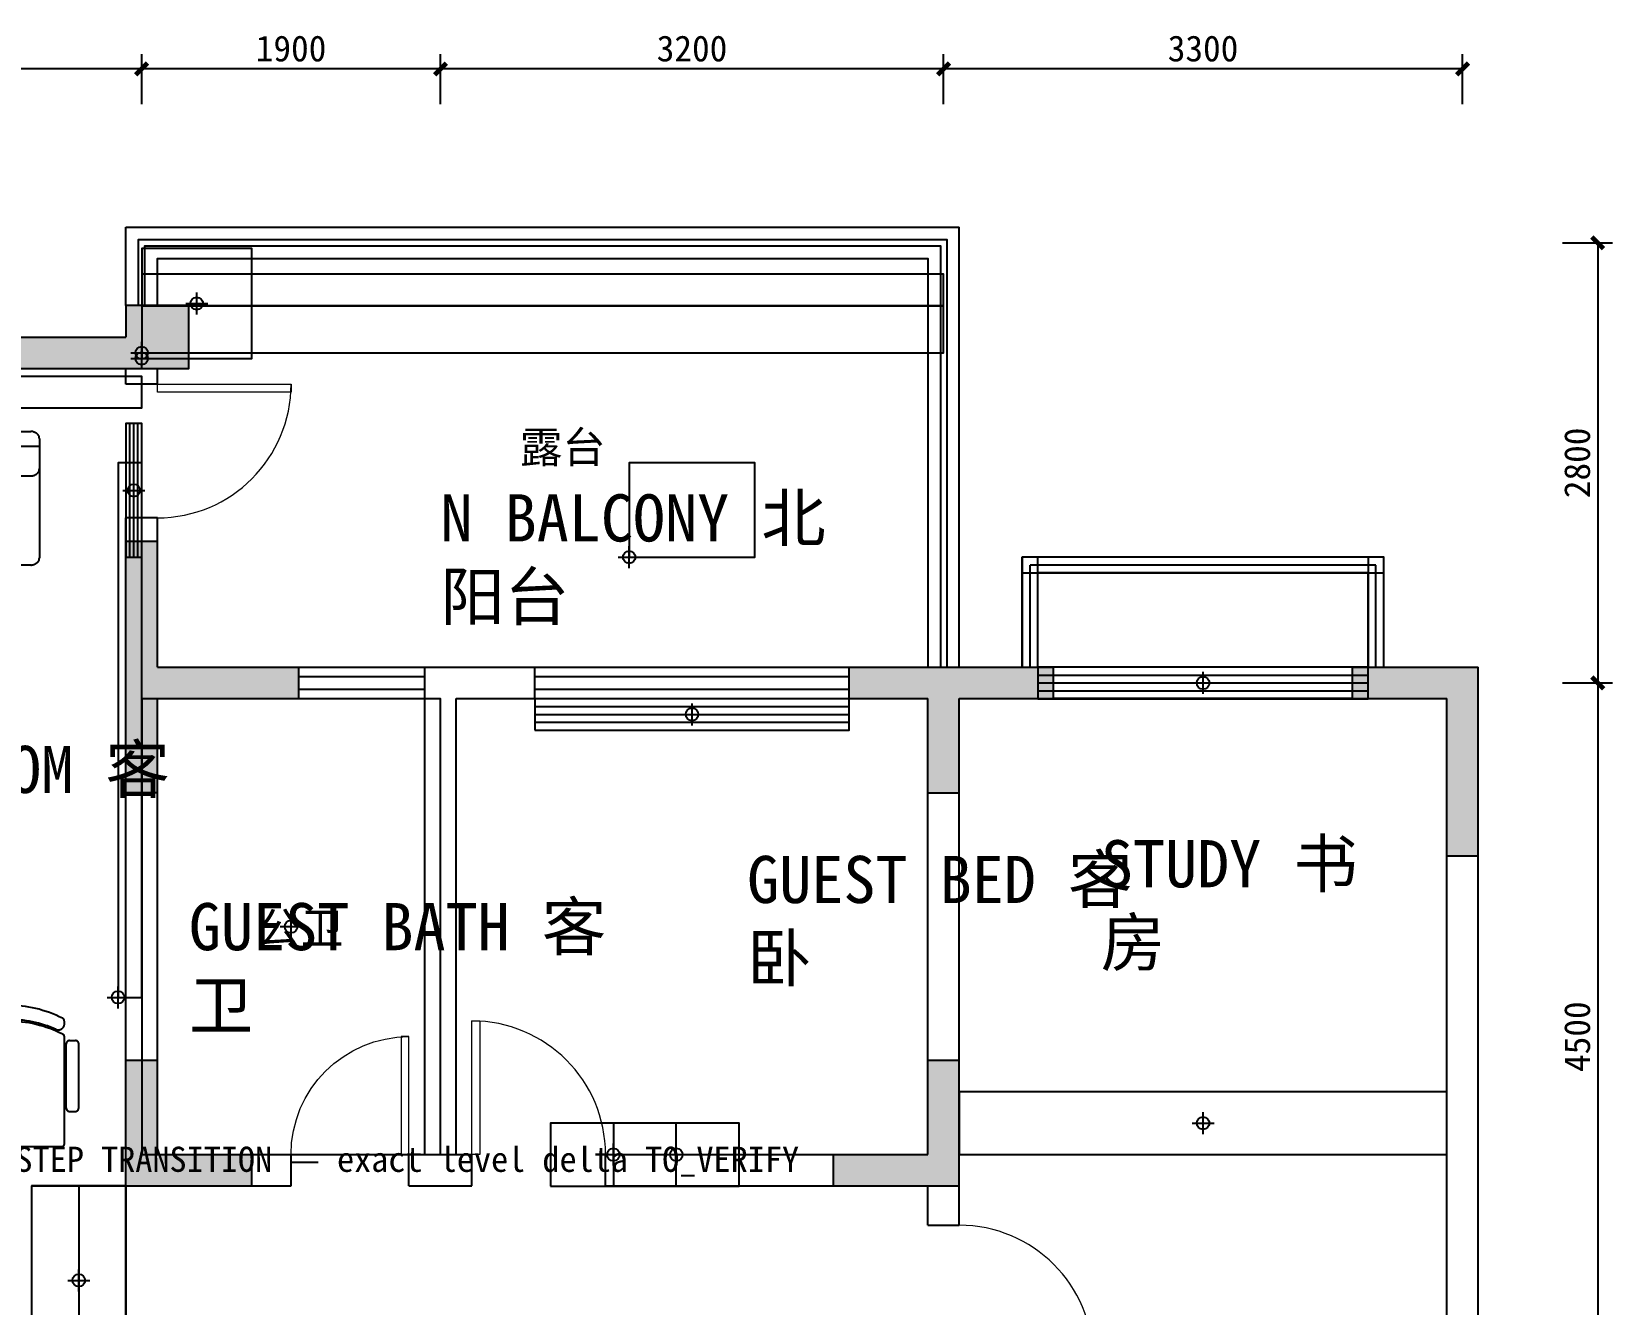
# Model space of a CAD drawing. Header units: millimetres. Extents: x 0 to 1315425, y -297887 to 3.
# Drawn here: x 1305372 to 1315425, y -289411 to -281315 of the extents above; entities that cross this region are included whole.
import ezdxf

# ---------------------------------------------------------------- set-up
doc = ezdxf.new("R2010")
doc.units = ezdxf.units.MM
for name, color, linetype in [('A-ACCESS-STAIR', 5, 'Continuous'), ('A-ELEM-TAG', 6, 'CONTINUOUS'), ('A-FURN-EXST-KEEP', 42, 'CONTINUOUS'), ('A-FURN-PROP', 41, 'CONTINUOUS'), ('A-GLAZ-EXST', 4, 'CONTINUOUS'), ('A-NOTE', 8, 'CONTINUOUS'), ('A-OPEN-EXST', 3, 'CONTINUOUS'), ('A-PARP-EXST', 210, 'CONTINUOUS'), ('A-SURVEY-HATCH', 9, 'CONTINUOUS'), ('A-TEXT', 250, 'CONTINUOUS'), ('A-WALL-EXST-CORR', 1, 'CONTINUOUS'), ('D0-FURNITURE', 2, 'Continuous'), ('F-TEXT', 6, 'Continuous'), ('LIB-PLAN', 7, 'Continuous'), ('S-COLUMN', 6, 'Continuous'), ('S-S.WALL', 7, 'Continuous'), ('S-楼梯', 108, 'Continuous')]:
    doc.layers.add(name, color=color, linetype=linetype)
doc.layers.add('F-DOOR', color=3, linetype='Continuous', lineweight=13)
doc.styles.add('HT', font='simhei.ttf')
doc.styles.add('宋体', font='')
doc.styles.get('宋体').set_extended_font_data('SimSun')
doc.dimstyles.new('TCD', dxfattribs={"dimscale": 0, "dimtxt": 2.2, "dimasz": 1, "dimexe": 1.25, "dimexo": 3, "dimtad": 1, "dimrnd": 5, "dimtxsty": '宋体', "dimblk": 'ARCHTICK', "dimcen": 2.5, "dimazin": 3, "dimtfac": 1, "dimtix": 1, "dimtmove": 2, "dimatfit": 3, "dimldrblk": 'DOT', "dimlwd": -1})

# ---------------------------------------------------------------- blocks, each defined once
blk = doc.blocks.new('*U433')
blk.add_lwpolyline([(0, 0), (0, 850), (-50, 850), (-50, 0)], close=True)
at = {"color": 8}
blk.add_arc((0, 0), 850, 90, 180, dxfattribs=at)
blk = doc.blocks.new('*U436')
blk.add_lwpolyline([(0, 0), (0, 750), (50, 750), (50, 0)], close=True)
at = {"color": 8}
blk.add_arc((0, 0), 750, 0, 90, dxfattribs=at)
blk = doc.blocks.new('*U434')
blk.add_lwpolyline([(0, 0), (0, 850), (50, 850), (50, 0)], close=True)
at = {"color": 8}
blk.add_arc((0, 0), 850, 0, 90, dxfattribs=at)
blk = doc.blocks.new('_ARCHTICK')
at = {"color": 0, "linetype": 'ByBlock', "const_width": 0.4}
blk.add_lwpolyline([(-0.5, -0.5), (0.5, 0.5)], dxfattribs=at)
blk = doc.blocks.new('*D439')
at = {"layer": 'Defpoints', "color": 0}
for p in [(1314572, -285458), (1314372, -289958), (1315332, -289958)]:
    blk.add_point(p, dxfattribs=at)
at = {"layer": 'S-COLUMN', "color": 0, "lineweight": -2}
for p, q in [((1315107, -285458), (1315425, -285458)), ((1315107, -289958), (1315425, -289958))]:
    blk.add_line(p, q, dxfattribs=at)
at = {"layer": 'S-COLUMN', "color": 0}
blk.add_line((1315332, -285458), (1315332, -289958), dxfattribs=at)
at = {"layer": 'S-COLUMN', "color": 0, "xscale": 75, "yscale": 75, "zscale": 75}
for p, rotation in [((1315332, -285458), 90), ((1315332, -289958), 270)]:
    blk.add_blockref('_ARCHTICK', p, dxfattribs=dict(at, rotation=rotation))
at = {"layer": 'S-COLUMN', "color": 2, "insert": (1315202, -287708), "char_height": 165, "attachment_point": 5, "rotation": 90, "style": '宋体'}
blk.add_mtext('4500', dxfattribs=at)
blk = doc.blocks.new('_Dot')
at = {"color": 0, "linetype": 'ByBlock', "lineweight": -2}
blk.add_line((-0.5, 0), (-1, 0), dxfattribs=at)
at = {"color": 0, "linetype": 'ByBlock', "const_width": 0.5}
blk.add_lwpolyline([(-0.25, 0, 1), (0.25, 0, 1)], format="xyb", close=True, dxfattribs=at)
blk = doc.blocks.new('*D442')
at = {"layer": 'Defpoints', "color": 0}
for p in [(1311272, -282658), (1314572, -285458), (1315332, -285458)]:
    blk.add_point(p, dxfattribs=at)
at = {"layer": 'S-COLUMN', "color": 0, "lineweight": -2}
for p, q in [((1315107, -282658), (1315425, -282658)), ((1315107, -285458), (1315425, -285458))]:
    blk.add_line(p, q, dxfattribs=at)
at = {"layer": 'S-COLUMN', "color": 0}
blk.add_line((1315332, -282658), (1315332, -285458), dxfattribs=at)
at = {"layer": 'S-COLUMN', "color": 0, "xscale": 75, "yscale": 75, "zscale": 75}
for p, rotation in [((1315332, -282658), 90), ((1315332, -285458), 270)]:
    blk.add_blockref('_ARCHTICK', p, dxfattribs=dict(at, rotation=rotation))
at = {"layer": 'S-COLUMN', "color": 2, "insert": (1315202, -284058), "char_height": 165, "attachment_point": 5, "rotation": 90, "style": '宋体'}
blk.add_mtext('2800', dxfattribs=at)
blk = doc.blocks.new('*D449')
at = {"layer": 'Defpoints', "color": 0}
for p in [(1311172, -281552), (1314472, -285358), (1311172, -285558)]:
    blk.add_point(p, dxfattribs=at)
at = {"layer": 'S-COLUMN', "color": 0, "lineweight": -2}
for p, q in [((1311172, -281777), (1311172, -281459)), ((1314472, -281777), (1314472, -281459))]:
    blk.add_line(p, q, dxfattribs=at)
at = {"layer": 'S-COLUMN', "color": 0}
blk.add_line((1314472, -281552), (1311172, -281552), dxfattribs=at)
at = {"layer": 'S-COLUMN', "color": 0, "xscale": 75, "yscale": 75, "zscale": 75, "rotation": 180}
blk.add_blockref('_ARCHTICK', (1311172, -281552), dxfattribs=at)
at = {"layer": 'S-COLUMN', "color": 0, "xscale": 75, "yscale": 75, "zscale": 75}
blk.add_blockref('_ARCHTICK', (1314472, -281552), dxfattribs=at)
at = {"layer": 'S-COLUMN', "color": 2, "insert": (1312822, -281423), "char_height": 165, "attachment_point": 5, "style": '宋体'}
blk.add_mtext('3300', dxfattribs=at)
blk = doc.blocks.new('*D450')
at = {"layer": 'Defpoints', "color": 0}
for p in [(1307972, -281552), (1307972, -285558), (1311172, -285558)]:
    blk.add_point(p, dxfattribs=at)
at = {"layer": 'S-COLUMN', "color": 0, "lineweight": -2}
for p, q in [((1307972, -281777), (1307972, -281459)), ((1311172, -281777), (1311172, -281459))]:
    blk.add_line(p, q, dxfattribs=at)
at = {"layer": 'S-COLUMN', "color": 0}
blk.add_line((1311172, -281552), (1307972, -281552), dxfattribs=at)
at = {"layer": 'S-COLUMN', "color": 0, "xscale": 75, "yscale": 75, "zscale": 75, "rotation": 180}
blk.add_blockref('_ARCHTICK', (1307972, -281552), dxfattribs=at)
at = {"layer": 'S-COLUMN', "color": 0, "xscale": 75, "yscale": 75, "zscale": 75}
blk.add_blockref('_ARCHTICK', (1311172, -281552), dxfattribs=at)
at = {"layer": 'S-COLUMN', "color": 2, "insert": (1309572, -281423), "char_height": 165, "attachment_point": 5, "style": '宋体'}
blk.add_mtext('3200', dxfattribs=at)
blk = doc.blocks.new('*D451')
at = {"layer": 'Defpoints', "color": 0}
for p in [(1306072, -281552), (1306072, -285558), (1307972, -285558)]:
    blk.add_point(p, dxfattribs=at)
at = {"layer": 'S-COLUMN', "color": 0, "lineweight": -2}
for p, q in [((1306072, -281777), (1306072, -281459)), ((1307972, -281777), (1307972, -281459))]:
    blk.add_line(p, q, dxfattribs=at)
at = {"layer": 'S-COLUMN', "color": 0}
blk.add_line((1307972, -281552), (1306072, -281552), dxfattribs=at)
at = {"layer": 'S-COLUMN', "color": 0, "xscale": 75, "yscale": 75, "zscale": 75, "rotation": 180}
blk.add_blockref('_ARCHTICK', (1306072, -281552), dxfattribs=at)
at = {"layer": 'S-COLUMN', "color": 0, "xscale": 75, "yscale": 75, "zscale": 75}
blk.add_blockref('_ARCHTICK', (1307972, -281552), dxfattribs=at)
at = {"layer": 'S-COLUMN', "color": 2, "insert": (1307022, -281423), "char_height": 165, "attachment_point": 5, "style": '宋体'}
blk.add_mtext('1900', dxfattribs=at)
blk = doc.blocks.new('*D452')
at = {"layer": 'Defpoints', "color": 0}
for p in [(1300972, -281552), (1300972, -285325), (1306072, -285558)]:
    blk.add_point(p, dxfattribs=at)
at = {"layer": 'S-COLUMN', "color": 0, "lineweight": -2}
for p, q in [((1300972, -281777), (1300972, -281459)), ((1306072, -281777), (1306072, -281459))]:
    blk.add_line(p, q, dxfattribs=at)
at = {"layer": 'S-COLUMN', "color": 0}
blk.add_line((1306072, -281552), (1300972, -281552), dxfattribs=at)
at = {"layer": 'S-COLUMN', "color": 0, "xscale": 75, "yscale": 75, "zscale": 75, "rotation": 180}
blk.add_blockref('_ARCHTICK', (1300972, -281552), dxfattribs=at)
at = {"layer": 'S-COLUMN', "color": 0, "xscale": 75, "yscale": 75, "zscale": 75}
blk.add_blockref('_ARCHTICK', (1306072, -281552), dxfattribs=at)
at = {"layer": 'S-COLUMN', "color": 2, "insert": (1303522, -281423), "char_height": 165, "attachment_point": 5, "style": '宋体'}
blk.add_mtext('5100', dxfattribs=at)
blk = doc.blocks.new('ELEM_TAG')
for p, q in [((-70, 0), (70, 0)), ((0, -70), (0, 70))]:
    blk.add_line(p, q)
blk.add_circle((0, 0), 40)
blk = doc.blocks.new('SOFA_2S_1800x850_PLAN')
at = {"layer": 'LIB-PLAN'}
for p, q in [((-844, 0), (844, 0)), ((-900, -94), (-900, -47)), ((-900, -236), (-900, -94)), ((-900, -94), (900, -94)), ((900, -47), (900, -236)), ((-900, -803), (-900, -236)), ((-844, -283), (844, -283)), ((-675, -803), (-675, -283)), ((0, -803), (0, -283)), ((675, -283), (675, -803)), ((900, -236), (900, -803)), ((-731, -850), (-844, -850)), ((731, -850), (-731, -850)), ((844, -850), (731, -850))]:
    blk.add_line(p, q, dxfattribs=at)
for points in [[(-844, 0), (-847, 0), (-849, 0), (-852, -1), (-855, -1), (-857, -1), (-860, -2), (-863, -3), (-865, -4), (-868, -5), (-870, -6), (-873, -7), (-875, -8), (-877, -9), (-879, -11), (-882, -12), (-884, -14), (-885, -16), (-887, -17), (-889, -19), (-891, -21), (-892, -23), (-893, -25), (-895, -27), (-896, -29), (-897, -31), (-898, -34), (-898, -36), (-899, -38), (-899, -40), (-900, -43), (-900, -45), (-900, -47)], [(900, -47), (900, -45), (900, -43), (899, -40), (899, -38), (898, -36), (898, -34), (897, -31), (896, -29), (895, -27), (893, -25), (892, -23), (891, -21), (889, -19), (887, -17), (885, -16), (884, -14), (882, -12), (879, -11), (877, -9), (875, -8), (873, -7), (870, -6), (868, -5), (865, -4), (863, -3), (860, -2), (857, -1), (855, -1), (852, -1), (849, 0), (847, 0), (844, 0)], [(-900, -236), (-900, -238), (-900, -241), (-899, -243), (-899, -245), (-898, -248), (-898, -250), (-897, -252), (-896, -254), (-895, -256), (-893, -258), (-892, -260), (-891, -262), (-889, -264), (-887, -266), (-885, -268), (-884, -270), (-882, -271), (-879, -273), (-877, -274), (-875, -275), (-873, -277), (-870, -278), (-868, -279), (-865, -280), (-863, -281), (-860, -281), (-857, -282), (-855, -282), (-852, -283), (-849, -283), (-847, -283), (-844, -283)], [(844, -283), (847, -283), (849, -283), (852, -283), (855, -282), (857, -282), (860, -281), (863, -281), (865, -280), (868, -279), (870, -278), (873, -277), (875, -275), (877, -274), (879, -273), (882, -271), (884, -270), (885, -268), (887, -266), (889, -264), (891, -262), (892, -260), (893, -258), (895, -256), (896, -254), (897, -252), (898, -250), (898, -248), (899, -245), (899, -243), (900, -241), (900, -238), (900, -236)], [(-900, -803), (-900, -805), (-900, -807), (-899, -810), (-899, -812), (-898, -814), (-898, -816), (-897, -819), (-896, -821), (-895, -823), (-893, -825), (-892, -827), (-891, -829), (-889, -831), (-887, -833), (-885, -834), (-884, -836), (-882, -838), (-879, -839), (-877, -841), (-875, -842), (-873, -843), (-870, -844), (-868, -845), (-865, -846), (-863, -847), (-860, -848), (-857, -849), (-855, -849), (-852, -849), (-849, -850), (-847, -850), (-844, -850)], [(-731, -850), (-728, -850), (-726, -850), (-723, -849), (-720, -849), (-718, -849), (-715, -848), (-712, -847), (-710, -846), (-707, -845), (-705, -844), (-702, -843), (-700, -842), (-698, -841), (-696, -839), (-693, -838), (-691, -836), (-690, -834), (-688, -833), (-686, -831), (-684, -829), (-683, -827), (-682, -825), (-680, -823), (-679, -821), (-678, -819), (-677, -816), (-677, -814), (-676, -812), (-676, -810), (-675, -807), (-675, -805), (-675, -803)], [(-675, -803), (-675, -805), (-675, -807), (-674, -810), (-674, -812), (-673, -814), (-673, -816), (-672, -819), (-671, -821), (-670, -823), (-668, -825), (-667, -827), (-666, -829), (-664, -831), (-662, -833), (-660, -834), (-659, -836), (-657, -838), (-654, -839), (-652, -841), (-650, -842), (-648, -843), (-645, -844), (-643, -845), (-640, -846), (-638, -847), (-635, -848), (-632, -849), (-630, -849), (-627, -849), (-624, -850), (-622, -850), (-619, -850)], [(-56, -850), (-53, -850), (-51, -850), (-48, -849), (-45, -849), (-43, -849), (-40, -848), (-37, -847), (-35, -846), (-32, -845), (-30, -844), (-27, -843), (-25, -842), (-23, -841), (-21, -839), (-18, -838), (-16, -836), (-15, -834), (-13, -833), (-11, -831), (-9, -829), (-8, -827), (-7, -825), (-5, -823), (-4, -821), (-3, -819), (-2, -816), (-2, -814), (-1, -812), (-1, -810), (0, -807), (0, -805), (0, -803)], [(0, -803), (0, -805), (0, -807), (1, -810), (1, -812), (2, -814), (2, -816), (3, -819), (4, -821), (5, -823), (7, -825), (8, -827), (9, -829), (11, -831), (13, -833), (15, -834), (16, -836), (18, -838), (21, -839), (23, -841), (25, -842), (27, -843), (30, -844), (32, -845), (35, -846), (37, -847), (40, -848), (43, -849), (45, -849), (48, -849), (51, -850), (53, -850), (56, -850)], [(619, -850), (622, -850), (624, -850), (627, -849), (630, -849), (632, -849), (635, -848), (638, -847), (640, -846), (643, -845), (645, -844), (648, -843), (650, -842), (652, -841), (654, -839), (657, -838), (659, -836), (660, -834), (662, -833), (664, -831), (666, -829), (667, -827), (668, -825), (670, -823), (671, -821), (672, -819), (673, -816), (673, -814), (674, -812), (674, -810), (675, -807), (675, -805), (675, -803)], [(675, -803), (675, -805), (675, -807), (676, -810), (676, -812), (677, -814), (677, -816), (678, -819), (679, -821), (680, -823), (682, -825), (683, -827), (684, -829), (686, -831), (688, -833), (690, -834), (691, -836), (693, -838), (696, -839), (698, -841), (700, -842), (702, -843), (705, -844), (707, -845), (710, -846), (712, -847), (715, -848), (718, -849), (720, -849), (723, -849), (726, -850), (728, -850), (731, -850)], [(844, -850), (847, -850), (849, -850), (852, -849), (855, -849), (857, -849), (860, -848), (863, -847), (865, -846), (868, -845), (870, -844), (873, -843), (875, -842), (877, -841), (879, -839), (882, -838), (884, -836), (885, -834), (887, -833), (889, -831), (891, -829), (892, -827), (893, -825), (895, -823), (896, -821), (897, -819), (898, -816), (898, -814), (899, -812), (899, -810), (900, -807), (900, -805), (900, -803)]]:
    blk.add_lwpolyline(points, dxfattribs=at)
blk = doc.blocks.new('LOUNGE_CHAIR_900x900_PLAN')
at = {"layer": 'LIB-PLAN'}
for p, q in [((-360, 338), (-360, 346)), ((-450, -203), (-450, 202)), ((-430, 225), (-390, 225)), ((-370, -202), (-370, 203)), ((-359, -428), (-360, 244)), ((359, -428), (360, 244)), ((370, -202), (370, 203)), ((390, 225), (430, 225)), ((450, -203), (450, 202)), ((-430, -225), (-390, -225)), ((390, -225), (430, -225)), ((339, -450), (-339, -450))]:
    blk.add_line(p, q, dxfattribs=at)
for points in [[(347, 367), (326, 377), (306, 386), (285, 395), (263, 403), (242, 410), (220, 417), (199, 424), (177, 429), (155, 434), (133, 438), (111, 442), (89, 445), (66, 447), (44, 449), (22, 450), (-1, 450), (-23, 450), (-46, 449), (-68, 447), (-90, 445), (-112, 442), (-134, 438), (-157, 434), (-178, 429), (-200, 423), (-222, 417), (-243, 410), (-265, 402), (-286, 394), (-307, 385), (-328, 376), (-348, 366)], [(-348, 366), (-349, 366), (-350, 365), (-350, 365), (-351, 365), (-351, 364), (-352, 364), (-353, 363), (-353, 363), (-354, 362), (-354, 362), (-355, 361), (-355, 360), (-356, 360), (-356, 359), (-356, 358), (-357, 358), (-357, 357), (-358, 356), (-358, 356), (-358, 355), (-359, 354), (-359, 353), (-359, 353), (-359, 352), (-359, 351), (-360, 350), (-360, 350), (-360, 349), (-360, 348), (-360, 347), (-360, 346), (-360, 346)], [(-360, 338), (-360, 335), (-360, 333), (-359, 330), (-359, 327), (-358, 325), (-357, 322), (-357, 320), (-355, 317), (-354, 315), (-353, 312), (-352, 310), (-350, 308), (-348, 306), (-347, 304), (-345, 303), (-343, 301), (-341, 299), (-339, 298), (-336, 297), (-334, 296), (-332, 295), (-329, 294), (-327, 294), (-325, 293), (-322, 293), (-320, 293), (-317, 293), (-315, 293), (-313, 294), (-310, 294), (-308, 295), (-306, 296)], [(348, 265), (328, 275), (307, 284), (286, 293), (265, 301), (243, 309), (222, 316), (200, 322), (178, 328), (156, 333), (134, 337), (112, 340), (90, 343), (67, 346), (45, 347), (22, 348), (0, 349), (-22, 348), (-45, 347), (-67, 346), (-90, 343), (-112, 340), (-134, 337), (-156, 333), (-178, 328), (-200, 322), (-222, 316), (-243, 309), (-265, 301), (-286, 293), (-307, 284), (-328, 275), (-348, 265)], [(306, 296), (287, 304), (269, 311), (250, 318), (232, 324), (213, 330), (194, 335), (175, 340), (155, 344), (136, 348), (117, 351), (97, 354), (78, 356), (59, 358), (39, 359), (20, 360), (0, 360), (-20, 360), (-39, 359), (-59, 358), (-78, 356), (-97, 354), (-117, 351), (-136, 348), (-155, 344), (-175, 340), (-194, 335), (-213, 330), (-232, 324), (-250, 318), (-269, 311), (-287, 304), (-306, 296)], [(306, 296), (308, 295), (311, 294), (314, 294), (317, 293), (320, 293), (323, 293), (326, 293), (328, 294), (331, 295), (334, 296), (337, 297), (339, 299), (342, 300), (344, 302), (346, 304), (348, 306), (350, 309), (352, 311), (354, 314), (355, 317), (357, 320), (358, 323), (359, 326), (359, 329), (360, 332), (360, 335), (360, 339), (360, 342), (360, 345), (359, 348), (358, 351), (357, 354)], [(357, 354), (357, 355), (357, 355), (357, 356), (357, 356), (356, 357), (356, 357), (356, 358), (356, 358), (355, 359), (355, 359), (355, 360), (354, 360), (354, 361), (354, 361), (353, 361), (353, 362), (353, 362), (352, 363), (352, 363), (352, 363), (351, 364), (351, 364), (351, 364), (350, 365), (350, 365), (349, 365), (349, 366), (349, 366), (348, 366), (348, 366), (347, 367), (347, 367)], [(-430, 225), (-431, 225), (-432, 225), (-433, 225), (-434, 225), (-435, 224), (-436, 224), (-437, 224), (-438, 223), (-439, 223), (-439, 222), (-440, 222), (-441, 221), (-442, 221), (-443, 220), (-443, 219), (-444, 218), (-445, 218), (-445, 217), (-446, 216), (-447, 215), (-447, 214), (-448, 213), (-448, 212), (-448, 211), (-449, 210), (-449, 209), (-449, 208), (-450, 207), (-450, 206), (-450, 205), (-450, 204), (-450, 202)], [(-370, 203), (-370, 204), (-370, 205), (-370, 206), (-370, 207), (-371, 208), (-371, 209), (-371, 210), (-372, 211), (-372, 212), (-372, 213), (-373, 214), (-373, 215), (-374, 216), (-375, 217), (-375, 218), (-376, 218), (-377, 219), (-377, 220), (-378, 221), (-379, 221), (-380, 222), (-381, 222), (-381, 223), (-382, 223), (-383, 224), (-384, 224), (-385, 224), (-386, 225), (-387, 225), (-388, 225), (-389, 225), (-390, 225)], [(-348, 265), (-349, 265), (-349, 264), (-350, 264), (-351, 263), (-351, 263), (-352, 262), (-352, 262), (-353, 261), (-354, 261), (-354, 260), (-355, 260), (-355, 259), (-356, 259), (-356, 258), (-356, 257), (-357, 257), (-357, 256), (-358, 255), (-358, 254), (-358, 254), (-358, 253), (-359, 252), (-359, 251), (-359, 251), (-359, 250), (-360, 249), (-360, 248), (-360, 248), (-360, 247), (-360, 246), (-360, 245), (-360, 244)], [(360, 244), (360, 245), (360, 246), (360, 247), (360, 248), (360, 248), (360, 249), (359, 250), (359, 251), (359, 251), (359, 252), (358, 253), (358, 254), (358, 254), (358, 255), (357, 256), (357, 257), (356, 257), (356, 258), (356, 259), (355, 259), (355, 260), (354, 260), (354, 261), (353, 261), (352, 262), (352, 262), (351, 263), (351, 263), (350, 264), (349, 264), (349, 265), (348, 265)], [(390, 225), (389, 225), (388, 225), (387, 225), (386, 225), (385, 224), (384, 224), (383, 224), (382, 223), (381, 223), (381, 222), (380, 222), (379, 221), (378, 221), (377, 220), (377, 219), (376, 218), (375, 218), (375, 217), (374, 216), (373, 215), (373, 214), (372, 213), (372, 212), (372, 211), (371, 210), (371, 209), (371, 208), (370, 207), (370, 206), (370, 205), (370, 204), (370, 203)], [(450, 202), (450, 204), (450, 205), (450, 206), (450, 207), (449, 208), (449, 209), (449, 210), (448, 211), (448, 212), (448, 213), (447, 214), (447, 215), (446, 216), (445, 217), (445, 218), (444, 218), (443, 219), (443, 220), (442, 221), (441, 221), (440, 222), (439, 222), (439, 223), (438, 223), (437, 224), (436, 224), (435, 224), (434, 225), (433, 225), (432, 225), (431, 225), (430, 225)], [(-450, -203), (-450, -204), (-450, -205), (-449, -206), (-449, -207), (-449, -208), (-449, -209), (-449, -210), (-448, -211), (-448, -212), (-447, -213), (-447, -214), (-446, -215), (-446, -216), (-445, -217), (-445, -218), (-444, -218), (-443, -219), (-442, -220), (-442, -221), (-441, -221), (-440, -222), (-439, -222), (-438, -223), (-437, -223), (-436, -224), (-435, -224), (-435, -224), (-434, -225), (-433, -225), (-432, -225), (-431, -225), (-430, -225)], [(-390, -225), (-389, -225), (-388, -225), (-387, -225), (-386, -225), (-385, -224), (-384, -224), (-383, -224), (-382, -223), (-381, -223), (-380, -222), (-379, -222), (-379, -221), (-378, -221), (-377, -220), (-376, -219), (-376, -218), (-375, -218), (-374, -217), (-374, -216), (-373, -215), (-373, -214), (-372, -213), (-372, -212), (-371, -211), (-371, -210), (-371, -209), (-370, -208), (-370, -207), (-370, -206), (-370, -205), (-370, -204), (-370, -202)], [(370, -202), (370, -204), (370, -205), (370, -206), (370, -207), (370, -208), (371, -209), (371, -210), (371, -211), (372, -212), (372, -213), (373, -214), (373, -215), (374, -216), (374, -217), (375, -218), (376, -218), (376, -219), (377, -220), (378, -221), (379, -221), (379, -222), (380, -222), (381, -223), (382, -223), (383, -224), (384, -224), (385, -224), (386, -225), (387, -225), (388, -225), (389, -225), (390, -225)], [(430, -225), (431, -225), (432, -225), (433, -225), (434, -225), (435, -224), (435, -224), (436, -224), (437, -223), (438, -223), (439, -222), (440, -222), (441, -221), (442, -221), (442, -220), (443, -219), (444, -218), (445, -218), (445, -217), (446, -216), (446, -215), (447, -214), (447, -213), (448, -212), (448, -211), (449, -210), (449, -209), (449, -208), (449, -207), (449, -206), (450, -205), (450, -204), (450, -203)], [(-359, -428), (-359, -429), (-359, -430), (-359, -431), (-359, -432), (-359, -433), (-359, -434), (-358, -435), (-358, -436), (-358, -437), (-357, -438), (-357, -439), (-356, -440), (-356, -441), (-355, -442), (-354, -443), (-354, -443), (-353, -444), (-352, -445), (-351, -446), (-351, -446), (-350, -447), (-349, -447), (-348, -448), (-347, -448), (-346, -449), (-345, -449), (-344, -449), (-343, -450), (-342, -450), (-341, -450), (-340, -450), (-339, -450)], [(-359, -450), (-359, -450), (-359, -450), (-359, -450), (-359, -450), (-359, -450), (-359, -450), (-359, -450), (-359, -450), (-359, -450), (-359, -450), (-359, -450), (-359, -450), (-359, -450), (-359, -450), (-359, -450), (-359, -450), (-359, -450), (-359, -450), (-359, -450), (-359, -450), (-359, -450), (-359, -450), (-359, -450), (-359, -450), (-359, -450), (-359, -450), (-359, -450), (-359, -450), (-359, -450), (-359, -450), (-359, -450), (-359, -450)], [(339, -450), (340, -450), (341, -450), (342, -450), (343, -450), (344, -449), (345, -449), (346, -449), (347, -448), (348, -448), (349, -447), (350, -447), (351, -446), (351, -446), (352, -445), (353, -444), (354, -443), (354, -443), (355, -442), (356, -441), (356, -440), (357, -439), (357, -438), (358, -437), (358, -436), (358, -435), (359, -434), (359, -433), (359, -432), (359, -431), (359, -430), (359, -429), (359, -428)]]:
    blk.add_lwpolyline(points, dxfattribs=at)

msp = doc.modelspace()

# ---------------------------------------------------------------- hatches: boundary and pattern name
at = {"layer": 'A-SURVEY-HATCH'}
h = msp.add_hatch(color=251, dxfattribs=at)
h.dxf.hatch_style = 1
h.paths.add_polyline_path([(1306371.915, -283057.788), (1305971.915, -283057.788), (1305971.915, -283257.788), (1305071.915, -283257.788), (1305071.915, -283457.788), (1305971.915, -283457.788), (1306371.915, -283457.788)])
h.paths.add_polyline_path([(1301071.915, -291757.788), (1300871.915, -291757.788), (1300871.915, -293957.788), (1299471.915, -293957.788), (1299471.915, -294157.788), (1301071.915, -294157.788)])
h.paths.add_polyline_path([(1306171.915, -284557.788), (1305971.915, -284557.788), (1305971.915, -286157.788), (1306171.915, -286157.788), (1306171.915, -285557.788), (1307071.915, -285557.788), (1307071.915, -285357.788), (1306171.915, -285357.788)])
h = msp.add_hatch(color=251, dxfattribs=at)
h.dxf.hatch_style = 1
h.paths.add_polyline_path([(1306771.915, -288457.788), (1306171.915, -288457.788), (1306171.915, -287857.788), (1305971.915, -287857.788), (1305971.915, -288657.788), (1306771.915, -288657.788)])
h.paths.add_polyline_path([(1311271.915, -287857.788), (1311071.915, -287857.788), (1311071.915, -288457.788), (1310471.915, -288457.788), (1310471.915, -288657.788), (1311271.915, -288657.788)])
h.paths.add_polyline_path([(1311871.915, -285357.788), (1310571.915, -285357.788), (1310571.915, -285557.788), (1311071.915, -285557.788), (1311071.915, -286157.788), (1311271.915, -286157.788), (1311271.915, -285557.788), (1311871.915, -285557.788)])
h.paths.add_polyline_path([(1314571.915, -285357.788), (1313771.915, -285357.788), (1313771.915, -285557.788), (1314371.915, -285557.788), (1314371.915, -286557.788), (1314571.915, -286557.788)])

# ---------------------------------------------------------------- linework, layer by layer
at = {"layer": 'A-ACCESS-STAIR'}
msp.add_lwpolyline([(1305372, -289858), (1305972, -289858), (1305972, -288658), (1305372, -288658)], close=True, dxfattribs=at)
at = {"layer": 'A-FURN-EXST-KEEP'}
for points in [[(1306072, -283394), (1306772, -283394), (1306772, -282694), (1306072, -282694)], [(1306072, -283394), (1306772, -283394), (1306772, -282694), (1306072, -282694)], [(1306072, -288458), (1307972, -288458), (1307972, -285558), (1306072, -285558)], [(1311272, -288458), (1314372, -288458), (1314372, -288058), (1311272, -288058)]]:
    msp.add_lwpolyline(points, close=True, dxfattribs=at)
at = {"layer": 'A-FURN-PROP'}
msp.add_lwpolyline([(1309172, -284658), (1309972, -284658), (1309972, -284058), (1309172, -284058)], close=True, dxfattribs=at)
at = {"layer": 'A-GLAZ-EXST'}
for p, q in [((1305997, -284658), (1305997, -283808)), ((1306022, -284658), (1306022, -283808)), ((1306047, -284658), (1306047, -283808)), ((1311772, -285408), (1313872, -285408)), ((1311772, -285458), (1313872, -285458)), ((1311772, -285508), (1313872, -285508)), ((1308572, -285608), (1310572, -285608)), ((1308572, -285658), (1310572, -285658)), ((1308572, -285708), (1310572, -285708))]:
    msp.add_line(p, q, dxfattribs=at)
for points in [[(1305972, -284658), (1306072, -284658), (1306072, -283808), (1305972, -283808)], [(1311672, -285358), (1311772, -285358), (1311772, -284658), (1311672, -284658)], [(1311672, -284758), (1313972, -284758), (1313972, -284658), (1311672, -284658)], [(1313872, -285358), (1313972, -285358), (1313972, -284658), (1313872, -284658)], [(1311772, -285558), (1313872, -285558), (1313872, -285358), (1311772, -285358)], [(1308572, -285758), (1310572, -285758), (1310572, -285558), (1308572, -285558)]]:
    msp.add_lwpolyline(points, close=True, dxfattribs=at)
at = {"layer": 'A-NOTE'}
for points in [[(1306072, -283358), (1311172, -283358), (1311172, -283058), (1306072, -283058)], [(1305922, -287458), (1306072, -287458), (1306072, -284058), (1305922, -284058)]]:
    msp.add_lwpolyline(points, close=True, dxfattribs=at)
at = {"layer": 'A-OPEN-EXST'}
for points in [[(1305972, -284658), (1306072, -284658), (1306072, -283808), (1305972, -283808)], [(1308572, -285758), (1310572, -285758), (1310572, -285558), (1308572, -285558)], [(1308672, -288658), (1309472, -288658), (1309472, -288258), (1308672, -288258)], [(1309072, -288658), (1309872, -288658), (1309872, -288258), (1309072, -288258)]]:
    msp.add_lwpolyline(points, close=True, dxfattribs=at)
at = {"layer": 'A-PARP-EXST'}
msp.add_lwpolyline([(1306072, -283058), (1311172, -283058), (1311172, -282858), (1306072, -282858)], close=True, dxfattribs=at)
at = {"layer": 'A-WALL-EXST-CORR'}
msp.add_lwpolyline([(1305072, -283708), (1306072, -283708), (1306072, -283508), (1305072, -283508)], close=True, dxfattribs=at)
at = {"layer": 'S-S.WALL', "color": 1}
for p, q in [((1305971.915, -282557.788), (1311271.915, -282557.788)), ((1305971.915, -283057.788), (1305971.915, -282557.788)), ((1311271.915, -285357.788), (1311271.915, -282557.788)), ((1313921.915, -284707.788), (1311721.915, -284707.788)), ((1311721.915, -285357.788), (1311721.915, -284707.788)), ((1313921.915, -285357.788), (1313921.915, -284707.788)), ((1307071.915, -285417.788), (1307871.915, -285417.788)), ((1307071.915, -285497.788), (1307871.915, -285497.788)), ((1308571.915, -285417.788), (1310571.915, -285417.788)), ((1308571.915, -285497.788), (1310571.915, -285497.788))]:
    msp.add_line(p, q, dxfattribs=at)
at = {"layer": 'S-S.WALL'}
for p, q in [((1305071.915, -283257.788), (1305971.915, -283257.788)), ((1305071.915, -283457.788), (1305971.915, -283457.788)), ((1305971.915, -283557.788), (1305971.915, -283457.788)), ((1306171.915, -283557.788), (1306171.915, -283457.788)), ((1306171.915, -283557.788), (1305971.915, -283557.788)), ((1305971.915, -288657.788), (1305971.915, -284407.788)), ((1306171.915, -284407.788), (1305971.915, -284407.788)), ((1306171.915, -285357.788), (1306171.915, -284407.788)), ((1306171.915, -284557.788), (1305971.915, -284557.788)), ((1306171.915, -285357.788), (1307071.915, -285357.788)), ((1307071.915, -285557.788), (1307071.915, -285357.788)), ((1307871.915, -288457.788), (1307871.915, -285357.788)), ((1307871.915, -285357.788), (1308571.915, -285357.788)), ((1308571.915, -285557.788), (1308571.915, -285357.788)), ((1310571.915, -285557.788), (1310571.915, -285357.788)), ((1310571.915, -285357.788), (1311871.915, -285357.788)), ((1311871.915, -285557.788), (1311871.915, -285357.788)), ((1313771.915, -285557.788), (1313771.915, -285357.788)), ((1313771.915, -285357.788), (1314571.915, -285357.788)), ((1314571.915, -291957.788), (1314571.915, -285357.788)), ((1306171.915, -285557.788), (1307071.915, -285557.788)), ((1306171.915, -288457.788), (1306171.915, -285557.788)), ((1308071.915, -288457.788), (1308071.915, -285557.788)), ((1308071.915, -285557.788), (1308571.915, -285557.788)), ((1310571.915, -285557.788), (1311071.915, -285557.788)), ((1311071.915, -288457.788), (1311071.915, -285557.788)), ((1311271.915, -285557.788), (1311871.915, -285557.788)), ((1311271.915, -288907.788), (1311271.915, -285557.788)), ((1313771.915, -285557.788), (1314371.915, -285557.788)), ((1314371.915, -289857.788), (1314371.915, -285557.788)), ((1306171.915, -286157.788), (1305971.915, -286157.788)), ((1311071.915, -286157.788), (1311271.915, -286157.788)), ((1314371.915, -286557.788), (1314571.915, -286557.788)), ((1305971.915, -287857.788), (1306171.915, -287857.788)), ((1311071.915, -287857.788), (1311271.915, -287857.788)), ((1306171.915, -288457.788), (1307021.915, -288457.788)), ((1306771.915, -288657.788), (1306771.915, -288457.788)), ((1307021.915, -288657.788), (1307021.915, -288457.788)), ((1307771.915, -288657.788), (1307771.915, -288457.788)), ((1307771.915, -288457.788), (1308171.915, -288457.788)), ((1308171.915, -288657.788), (1308171.915, -288457.788)), ((1309021.915, -288657.788), (1309021.915, -288457.788)), ((1309021.915, -288457.788), (1311071.915, -288457.788)), ((1310471.915, -288657.788), (1310471.915, -288457.788)), ((1305971.915, -288657.788), (1307021.915, -288657.788)), ((1307771.915, -288657.788), (1308171.915, -288657.788)), ((1309021.915, -288657.788), (1311271.915, -288657.788)), ((1311071.915, -288907.788), (1311071.915, -288657.788)), ((1311071.915, -288907.788), (1311271.915, -288907.788))]:
    msp.add_line(p, q, dxfattribs=at)
at = {"layer": 'S-S.WALL', "color": 2}
for p, q in [((1313971.915, -284657.788), (1311671.915, -284657.788)), ((1311671.915, -285357.788), (1311671.915, -284657.788)), ((1313971.915, -285357.788), (1313971.915, -284657.788)), ((1313871.915, -284757.788), (1311771.915, -284757.788)), ((1311771.915, -285357.788), (1311771.915, -284757.788)), ((1313871.915, -285357.788), (1313871.915, -284757.788)), ((1307071.915, -285357.788), (1307871.915, -285357.788)), ((1308571.915, -285357.788), (1310571.915, -285357.788)), ((1307071.915, -285557.788), (1307871.915, -285557.788)), ((1308571.915, -285557.788), (1310571.915, -285557.788))]:
    msp.add_line(p, q, dxfattribs=at)
at = {"layer": 'S-S.WALL', "color": 4}
msp.add_line((1313771.915, -285557.788), (1311871.915, -285557.788), dxfattribs=at)
at = {"layer": 'S-S.WALL', "color": 8}
for points in [[(1306051.915, -283057.788), (1306051.915, -282637.788), (1311191.915, -282637.788), (1311191.915, -285357.788)], [(1306091.915, -283057.788), (1306091.915, -282677.788), (1311151.915, -282677.788), (1311151.915, -285357.788)]]:
    msp.add_lwpolyline(points, dxfattribs=at)
at = {"layer": 'S-S.WALL', "color": 1}
msp.add_lwpolyline([(1306171.915, -283057.788), (1306171.915, -282757.788), (1311071.915, -282757.788), (1311071.915, -285357.788)], dxfattribs=at)
at = {"layer": 'S-S.WALL'}
msp.add_lwpolyline([(1305971.915, -283457.788), (1306371.915, -283457.788), (1306371.915, -283057.788), (1305971.915, -283057.788), (1305971.915, -283257.788)], dxfattribs=at)
at = {"layer": 'S-楼梯'}
for p, q in [((1305971.915, -288657.788), (1305371.915, -288657.788)), ((1305671.915, -288657.788), (1305671.915, -289857.788)), ((1305971.915, -288657.788), (1305971.915, -289857.788))]:
    msp.add_line(p, q, dxfattribs=at)

# ---------------------------------------------------------------- block references
at = {"layer": 'A-ELEM-TAG'}
for p in [(1312822, -285458), (1306422, -283044), (1312822, -288258), (1305922, -287458), (1306072, -283394), (1306072, -283358), (1309172, -284658), (1307022, -287008), (1309572, -285658), (1306022, -284233), (1305672, -289258), (1309072, -288458), (1309472, -288458), (1306022, -284233), (1309572, -285658)]:
    msp.add_blockref('ELEM_TAG', p, dxfattribs=at)
at = {"layer": 'D0-FURNITURE'}
for name, p in [('SOFA_2S_1800x850_PLAN', (1304522, -283858)), ('LOUNGE_CHAIR_900x900_PLAN', (1305222, -287958))]:
    msp.add_blockref(name, p, dxfattribs=at)
at = {"layer": 'F-DOOR', "linetype": 'ByBlock', "rotation": 270}
for name, p in [('*U434', (1306171.915, -283557.788)), ('*U433', (1311271.915, -289757.788))]:
    msp.add_blockref(name, p, dxfattribs=at)
at = {"layer": 'F-DOOR', "linetype": 'ByBlock'}
msp.add_blockref('*U434', (1308171.915, -288457.788), dxfattribs=at)
at = {"layer": 'F-DOOR', "linetype": 'ByBlock', "xscale": -1}
msp.add_blockref('*U436', (1307771.915, -288457.788), dxfattribs=at)

# ---------------------------------------------------------------- texts
at = {"layer": 'A-TEXT', "attachment_point": 1, "style": 'HT'}
for s, insert, char_height, width in [('{\\fSimSun|b0|i0|c134|p2;N BALCONY 北阳台}', (1307972, -284258), 300, 2730), ('{\\fSimSun|b0|i0|c134|p2;FLEX FAMILY ROOM 客厅}', (1302372, -285858), 300, 3990), ('{\\fSimSun|b0|i0|c134|p2;STUDY 书房}', (1312172, -286458), 300, 1680), ('{\\fSimSun|b0|i0|c134|p2;GUEST BED 客卧}', (1309922, -286558), 300, 2520), ('{\\fSimSun|b0|i0|c134|p2;GUEST BATH 客卫}', (1306372, -286858), 300, 2730), ('{\\fSimSun|b0|i0|c134|p2;EXISTING 3-STEP TRANSITION — exact level delta TO_VERIFY}', (1304072, -288408), 160, 6272)]:
    msp.add_mtext(s, dxfattribs=dict(at, insert=insert, char_height=char_height, width=width))
at = {"layer": 'F-TEXT', "char_height": 200, "attachment_point": 1, "style": 'HT'}
for s, insert in [('{\\fSimSun|b0|i0|c134|p2;露台}', (1308475.741, -283857.713)), ('{\\fSimSun|b0|i0|c134|p2;公卫}', (1306809.923, -286916.464))]:
    msp.add_mtext_dynamic_manual_height_columns(s, width=872.51357, gutter_width=1, heights=[0], dxfattribs=dict(at, insert=insert))

# ---------------------------------------------------------------- dimensions: what is measured, and where the dimension line sits
at = {"layer": 'S-COLUMN'}
for base, p1, p2, picture, middle in [((1300971.915, -281552.33), (1306071.915, -285557.788), (1300971.915, -285324.663), '*D452', (1303521.915, -281422.955)), ((1306071.915, -281552.33), (1307971.915, -285557.788), (1306071.915, -285557.788), '*D451', (1307021.915, -281422.955)), ((1307971.915, -281552.33), (1311171.915, -285557.788), (1307971.915, -285557.788), '*D450', (1309571.915, -281422.955)), ((1311171.915, -281552.33), (1314471.915, -285357.788), (1311171.915, -285557.788), '*D449', (1312821.915, -281422.955))]:
    dim = msp.add_linear_dim(base=base, p1=p1, p2=p2, dimstyle='TCD', override={"dimscale": 75}, dxfattribs=at)
    dim.commit()
    dim.dimension.update_dxf_attribs({"geometry": picture, "text_midpoint": middle})
for base, p1, p2, picture, middle in [((1315331.525, -285457.788), (1311271.915, -282657.788), (1314571.915, -285457.788), '*D442', (1315202.15, -284057.788)), ((1315331.525, -289957.788), (1314571.915, -285457.788), (1314371.915, -289957.788), '*D439', (1315202.15, -287707.788))]:
    dim = msp.add_linear_dim(base=base, p1=p1, p2=p2, angle=90, dimstyle='TCD', override={"dimscale": 75}, dxfattribs=at)
    dim.commit()
    dim.dimension.update_dxf_attribs({"geometry": picture, "text_midpoint": middle})

doc.saveas('drawing.dxf')
